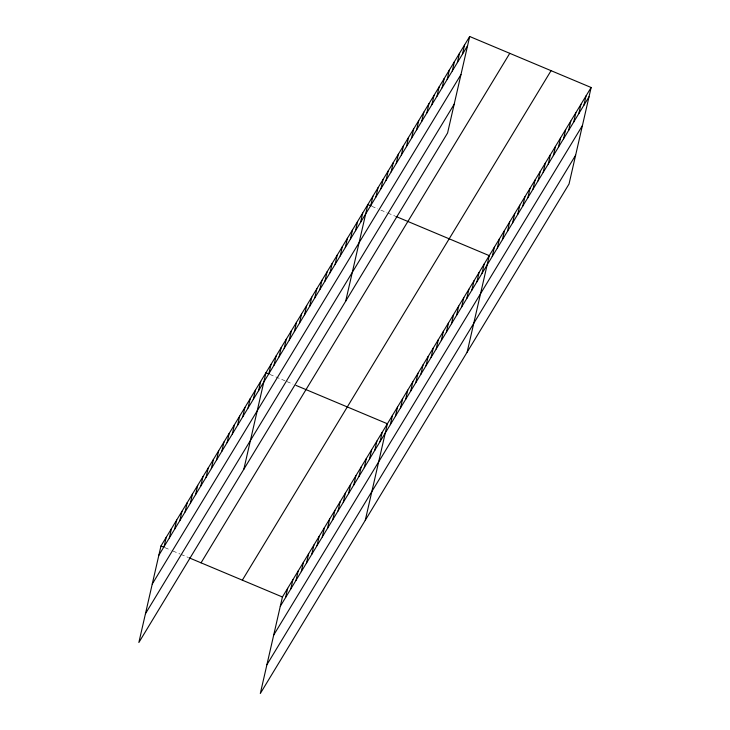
<?xml version="1.0" encoding="UTF-8"?>
<svg xmlns="http://www.w3.org/2000/svg" width="730" height="730" viewBox="0 0 730 730"><rect width="100%" height="100%" fill="white"/><g stroke="black" fill="none" stroke-linecap="round" stroke-linejoin="round"><path stroke-width="0.55" stroke-dasharray="3.65 2.74" d="M371.816 206.316L377.83 208.844M380.832 210.103L386.845 212.631M387.849 213.05L394.857 215.998M269.936 374.454L284.965 380.759M286.972 381.607L292.986 384.126M164.971 547.683L170.984 550.201M172.992 551.04L180 553.988M181.004 554.408L188.021 557.355"/><path stroke-width="1.09" d="M469.682 36.5L160.965 545.994L138.864 642.5L447.581 133.006L469.682 36.5L591.136 87.5L569.035 184.006L260.318 693.5L282.419 596.994L591.136 87.5M164.086 546.615L166.212 537.335M169.333 537.955L171.459 528.675M174.579 529.286L176.706 520.015M179.835 520.627L181.953 511.347M185.082 511.967L187.208 502.687M190.329 503.308L192.455 494.027M195.576 494.648L197.702 485.368M200.823 485.979L202.949 476.708M206.07 477.32L208.196 468.039M211.317 468.66L213.443 459.38M216.573 460L218.69 450.72M221.82 451.341L223.946 442.061M227.066 442.672L229.193 433.401M232.313 434.012L234.44 424.732M237.56 425.353L239.686 416.073M242.807 416.693L244.933 407.413M248.054 408.034L250.18 398.753M253.31 399.365L255.436 390.094M258.557 390.705L260.683 381.425M243.829 469.271L265.93 372.765L268.932 374.034M268.896 373.641L271.022 364.361M273.987 365.237L276.113 355.957M279.088 356.824L281.214 347.544M284.18 348.42L286.306 339.14M289.272 340.016L291.398 330.736M294.363 331.602L296.49 322.332M299.464 323.198L301.581 313.918M304.556 314.794L306.682 305.514M309.648 306.39L311.774 297.11M314.74 297.977L316.866 288.697M319.84 289.573L321.957 280.293M324.932 281.169L327.058 271.888M330.024 272.755L332.15 263.484M335.116 264.351L337.242 255.071M340.207 255.947L342.334 246.667M345.308 247.543L347.434 238.263M350.4 239.13L352.526 229.85M355.492 230.726L357.618 221.446M360.584 222.321L362.71 213.041M345.701 301.134L367.81 204.637L370.813 205.896M370.776 205.504L372.902 196.224M375.868 197.1L377.994 187.82M285.54 597.614L287.666 588.334M380.96 188.696L383.086 179.416M290.786 588.955L292.912 579.675M386.06 180.283L388.177 171.002M296.033 580.295L298.159 571.015M391.152 171.879L393.278 162.598M301.289 571.627L303.415 562.356M396.244 163.474L398.37 154.194M306.536 562.967L308.662 553.687M401.336 155.07L403.462 145.79M311.783 554.307L313.909 545.027M406.437 146.657L408.554 137.377M317.03 545.648L319.156 536.367M411.528 138.253L413.654 128.973M322.277 536.988L324.403 527.708M416.62 129.849L418.746 120.569M327.524 528.328L329.65 519.048M421.712 121.436L423.838 112.165M332.78 519.66L334.897 510.38M426.804 113.031L428.93 103.751M338.026 511L340.153 501.72M431.904 104.627L434.031 95.347M343.273 502.34L345.399 493.06M436.996 96.223L439.122 86.943M348.52 493.681L350.646 484.401M442.088 87.81L444.214 78.53M353.767 485.021L355.893 475.741M447.18 79.406L449.306 70.126M359.014 476.352L361.14 467.072M452.281 71.002L454.407 61.721M364.261 467.693L366.387 458.413M457.372 62.588L459.498 53.317M369.517 459.033L371.634 449.753M462.464 54.184L464.59 44.904M374.764 450.373L376.89 441.093M380.011 441.714L382.137 432.434M365.283 520.271L387.384 423.765L295.988 385.394M390.349 424.641L392.475 415.361M395.441 416.237L397.567 406.957M400.542 407.833L402.668 398.553M405.634 399.42L407.76 390.139M410.725 391.015L412.851 381.735M415.817 382.611L417.943 373.331M420.918 374.198L423.044 364.918M426.01 365.794L428.136 356.514M431.101 357.39L433.228 348.11M436.193 348.986L438.319 339.705M441.294 340.572L443.42 331.292M446.386 332.168L448.512 322.888M451.478 323.764L453.604 314.484M456.569 315.351L458.695 306.08M461.67 306.947L463.787 297.667M466.762 298.543L468.888 289.262M471.854 290.138L473.98 280.858M476.945 281.725L479.072 272.445M482.037 273.321L484.163 264.041M467.154 352.134L489.264 255.637L395.861 216.418M492.23 256.504L494.356 247.233M497.322 248.1L499.448 238.82M502.413 239.696L504.539 230.415M507.514 231.291L509.64 222.011M512.606 222.878L514.732 213.598M517.698 214.474L519.824 205.194M522.789 206.07L524.916 196.79M527.89 197.666L530.007 188.386M532.982 189.252L535.108 179.972M538.074 180.848L540.2 171.568M543.166 172.444L545.292 163.164M548.267 164.031L550.383 154.751M553.358 155.627L555.484 146.347M558.45 147.223L560.576 137.943M563.542 138.819L565.668 129.538M568.633 130.405L570.76 121.125M573.734 122.001L575.861 112.721M578.826 113.597L580.952 104.317M583.918 105.184L586.044 95.913M158.839 555.274L467.556 45.78M152.242 584.055L460.968 74.56M145.453 613.711L454.179 104.217M201.042 562.83L509.768 53.326M242.342 580.167L551.059 70.673M280.293 606.274L589.01 96.78M273.704 635.063L582.421 125.569M266.906 664.72L575.632 155.216M160.965 545.994L163.967 547.254M189.015 557.775L282.419 596.994"/></g></svg>
